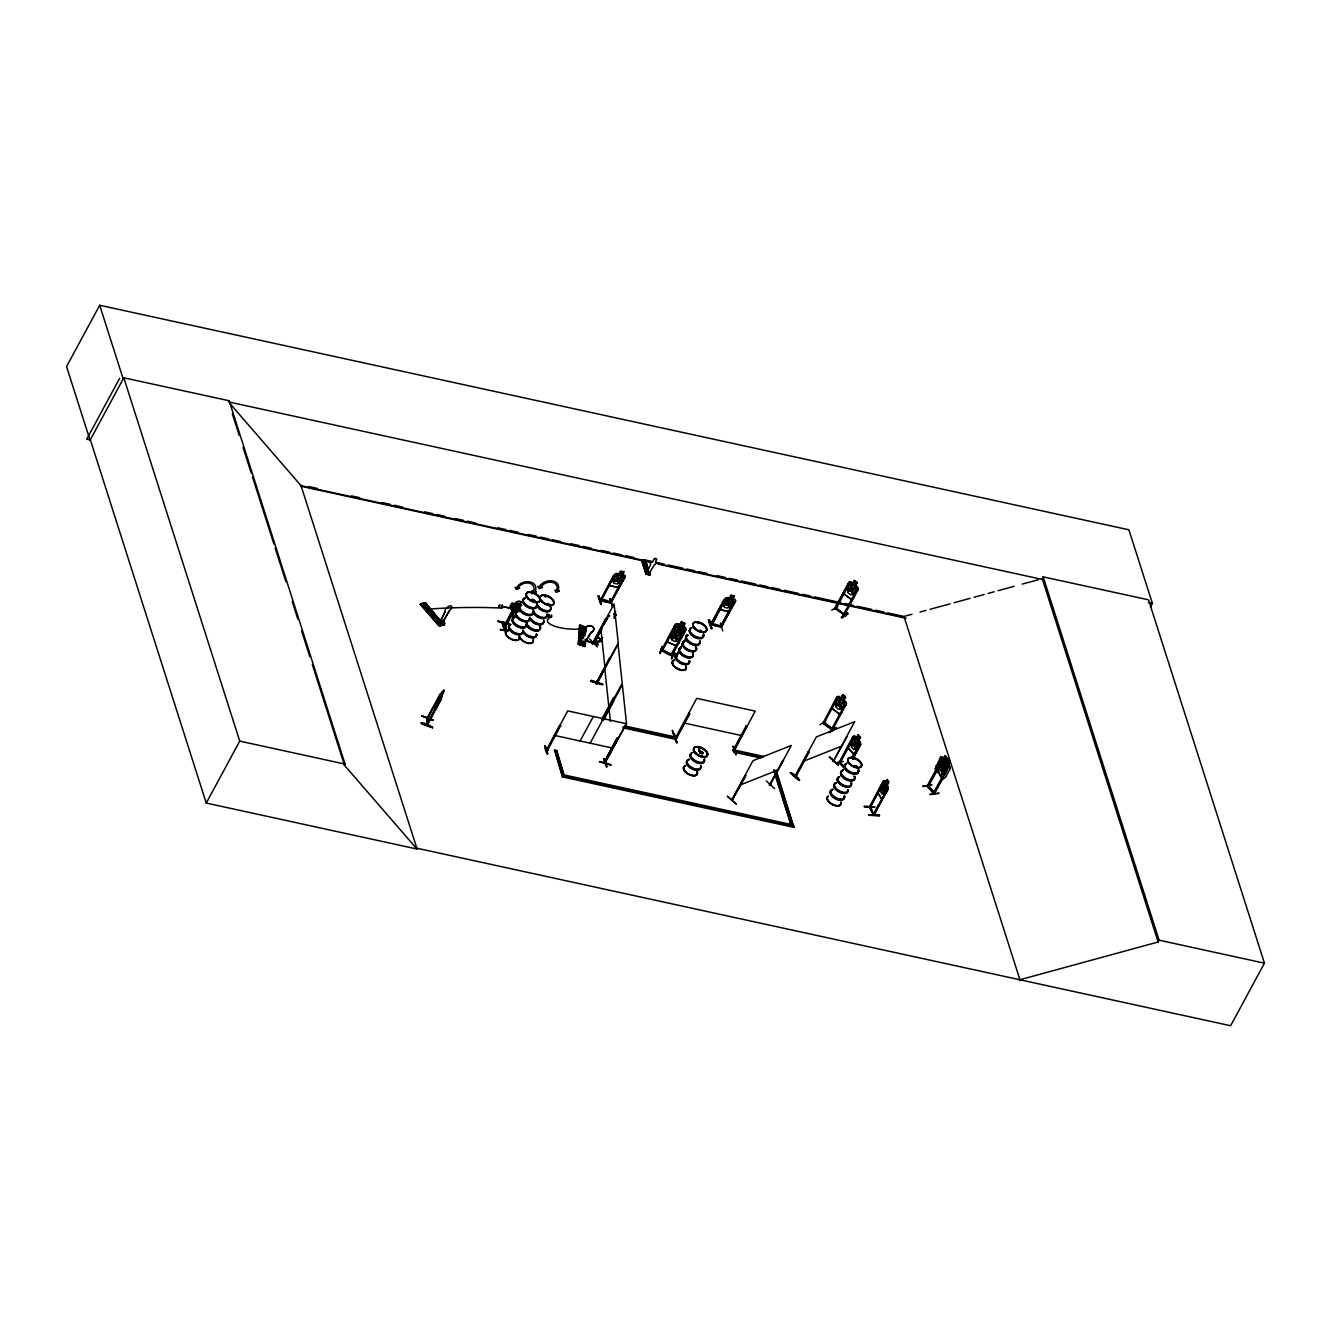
<?xml version="1.0" encoding="UTF-8"?>
<svg xmlns="http://www.w3.org/2000/svg" width="1331" height="1331" viewBox="0 0 1331 1331"><rect width="100%" height="100%" fill="white"/><g stroke="black" fill="none" stroke-linecap="round" stroke-linejoin="round"><path stroke-width="1.5" d="M511.22 615.255C511.603 622.226 520.854 595.789 512.319 615.438M516.861 607.552L515.147 608.017L519.19 608.833M883.551 781.031L884.566 780.815L888.093 786.954C889.89 790.664 877.778 802.759 883.751 796.986M673.303 651.691C670.574 672.155 670.658 640.194 676.747 657.081M582.545 642.341L583.411 642.923L582.795 641.259M583.494 641.359L581.015 644.454L582.728 645.119L584.176 642.44L582.462 641.609L584.176 642.44M610.413 599.033L612.892 606.903L609.798 598.95M612.476 606.736L609.947 598.85M720.437 623.024L722.733 630.861M503.933 622.908L506.529 630.694M506.712 630.345L504.066 622.459L506.978 630.861M604.041 758.603L606.886 767.005L603.991 758.537M606.47 766.839L603.725 759.053M733.115 746.342L735.96 754.744L733.065 746.275M733.414 746.891L735.976 754.694M513.467 611.195L512.019 610.862L513.516 611.994L513.117 610.363L519.206 611.578M513.35 611.811L512.319 608.816L513.716 607.119M649.062 571.897L649.994 575.092M656.682 559.502L656.399 558.654M421.628 715.812L433.141 719.938L421.661 715.779M427.467 719.056L440.677 693.95L426.918 718.357L427.517 719.073M427.001 718.324L426.719 725.212L442.058 695.547M441.343 698.875L427.118 725.362L427.351 718.391L441.809 692.087M427.384 717.941L427.883 718.274M427.733 718.54L427.118 725.295M432.525 727.807C427.351 721.552 409.798 721.019 432.558 727.708M435.769 703.966L437.433 700.189L435.653 703.916L435.52 709.34L441.476 698.908L442.225 691.771M435.819 703.916L435.52 709.34L437.134 706.944M440.012 700.006L427.234 724.663M426.902 718.84L440.295 693.8M441.576 696.612L441.676 694.483L438.531 702.252C447.882 684.35 432.292 715.662 439.247 699.574C433.79 706.611 446.451 684.45 439.979 698.276L441.393 696.729M442.957 693.717L443.023 692.353M443.506 692.719L443.789 690.24L442.008 695.564M583.011 641.359L582.945 643.073L583.261 641.492M512.069 611.029L513.55 611.411M869.16 807.185L870.241 806.42M869.725 806.386L870.008 806.952M882.935 783.41L882.503 782.678L869.725 808.017L870.141 806.353M874.251 815.104L887.028 789.932L873.352 814.505L885.132 793.442M874.301 813.59C869.975 812.293 868.577 798.8 873.785 815.188M580.316 625.82L578.303 644.304L579.418 625.487L585.673 627.45L585.324 633.057M579.9 625.454L578.835 644.237L580.233 644.986L581.281 628.116M579.101 644.587L580.233 624.971L585.84 627.134C587.803 634.038 571.498 621.66 585.723 629.047M579.834 633.323L579.401 644.736L580.882 627.75M580.166 633.489L579.467 644.736L579.75 642.424M583.361 638.547L584.492 627.184M584.059 634.721L584.575 627.017M584.059 643.838L591.23 632.192A4.093 3.377 3.6 0 0 593.576 627.849A4.093 3.377 3.6 0 0 588.285 625.803A4.093 3.377 3.6 0 0 585.939 630.145L580.316 642.407L584.059 643.838L591.23 632.325A4.093 3.377 3.6 0 0 593.576 627.999A4.093 3.377 3.6 0 0 588.269 625.953A4.093 3.377 3.6 0 0 585.923 630.295L585.939 630.145M580.183 642.59L579.484 643.871L584.242 645.701L585.49 642.69L583.86 646.384M585.224 639.213L584.708 646.733L585.49 642.69M585.524 632.208C571.298 624.821 587.603 637.216 585.657 630.312L579.85 628.465L585.657 630.312M649.195 572.397L648.413 571.964L649.744 572.513L648.779 574.293M698.642 750.152L699.241 749.569L700.921 751.516L699.574 752.348L701.437 753.113A10.232 5.391 28.4 0 0 702.652 753.645L702.701 752.381L701.104 751.749M829.562 732.033C849.727 718.474 814.755 742.349 835.685 727.674M829.928 732.366L835.935 728.506M841.808 617.75L847.548 613.092L841.259 617.418M835.552 728.207L831.06 731.068M847.381 613.574L841.558 616.918M847.797 613.974L841.808 617.8L847.78 613.99L847.531 613.075M679.426 629.846C680.673 624.771 675.516 623.607 678.328 629.813C671.14 631.26 675.017 635.103 678.76 630.794C677.462 636.168 682.886 636.551 679.825 630.511C686.979 628.781 682.82 625.62 679.076 629.696M592.794 642.94L593.36 643.106M610.047 659.66L609.581 658.862L596.804 684.25L596.238 683.352L610.114 657.414L596.554 682.553L597.403 681.139M597.386 683.302L596.854 681.855L596.721 683.435M605.505 621.677L607.485 618.133L592.445 643.938L614.073 603.975L618.25 643.189L596.77 682.504M605.322 761.914C603.609 762.613 607.003 760.633 604.84 763.195L626.236 723.665L567.738 710.904L546.425 750.318C549.354 749.919 545.76 748.105 547.873 749.902M511.853 616.32L510.771 616.087L514.864 617.268M519.29 609.099L515.247 608.35L516.744 607.269L516.312 608.583M515.746 607.485L515.363 608.2M834.637 608.4C857.563 624.455 838.996 610.18 835.485 607.418M822.758 722.966L832.291 730.153L846.549 703.783L843.987 700.356M836.217 607.968L835.435 609.049L836.384 608.134M824.355 722.533C822.325 725.012 825.935 722.533 823.606 721.984M855.866 585.79L858.412 589.217L844.153 615.571L843.105 614.772L844.203 615.271M844.786 704.765L845.651 705.413L844.786 704.765L831.359 729.538C834.886 726.526 831.243 731.301 823.04 722.8M591.214 681.173L602.427 684.3M591.413 680.407C607.468 684.949 606.337 686.979 590.897 681.173M599.499 761.848L610.729 765.325M599.482 761.532L610.929 764.526L610.696 765.425M618.616 578.037L616.918 574.809L617.301 578.735L613.009 581.83L617.717 579.567C616.469 584.625 621.727 583.926 618.782 579.085L622.941 576.123L618.449 578.037M852.389 587.969L856.349 587.67L852.505 589.633L852.639 594.774L851.524 589.799C847.697 593.626 844.969 589.184 851.224 588.635L851.125 583.71L852.339 587.986M840.527 702.552L844.486 702.236L840.626 704.215L840.759 709.34L839.661 704.382C835.818 708.192 833.09 703.766 839.345 703.201L839.262 698.276L840.477 702.552M583.211 642.806L583.111 641.642M678.877 643.206L675.982 645.718L667.38 641.941L667.896 638.381L675.582 624.372L677.229 623.723L679.692 624.905M667.53 641.875L667.879 638.447M671.107 632.358L670.591 635.935L671.24 632.391M442.691 621.81C439.43 620.246 448.68 625.287 437.749 623.307L438.947 621.66L440.877 623.873L440.178 625.154L443.905 624.622C445.968 621.244 438.498 619.897 444.587 623.357M443.04 622.525L442.241 622.176M610.297 582.396L609.665 585.623L618.133 587.553L625.37 576.722L624.655 575.291L616.27 573.461L614.539 574.293L600.165 600.647L610.862 602.993M731.434 608.916L728.589 611.644L720.104 609.714L720.637 606.57M720.138 609.798L720.753 606.487M929.92 794.64L938.788 793.509M930.119 794.191L938.954 792.977M648.763 571.798L647.648 574.06L649.694 572.38L649.761 574.51M844.603 590.249L843.937 593.992L851.274 599.549L853.97 597.353M844.786 590.282L844.137 593.909L851.324 599.349M832.79 704.781L832.075 708.558L839.412 714.115L842.157 711.885L839.379 713.965L832.274 708.475M597.918 636.967L601.828 640.943M511.187 608.65L501.97 606.304L511.171 608.284M942.514 763.711C943.746 761.565 949.186 763.528 942.581 765.209L942.148 770.533L941.766 765.308C938.272 769.002 936.525 764.277 941.649 764.077L942.082 758.986L942.398 763.595M667.38 641.941L675.982 645.718M672.271 630.295L674.018 629.729L682.537 633.539L683.269 635.103L682.437 633.556M676.514 630.811L674.201 631.177L671.157 636.8L671.689 640.028L675.1 641.525L678.244 639.912L681.289 634.288L680.174 632.425M681.805 629.413L678.145 627.799L681.805 629.413L679.991 632.541M702.735 752.797L701.004 752.83A2.096 1.115 28.4 0 1 701.969 753.246L702.269 752.913M596.904 680.973L596.82 683.053M596.987 682.537L597.336 683.219M604.74 763.079L626.535 723.831L622.359 684.616L603.176 720.054M605.189 761.615L604.756 762.447M659.694 653.388L662.106 646.683L659.793 653.355M662.073 646.666L660.326 653.671M661.757 649.811L661.041 650.543L662.039 651.059L661.823 649.495M662.821 649.977L671.306 654.32L661.557 649.694M675.483 626.302L674.468 625.853L675.483 626.302L662.173 651.042M672.438 654.586L671.49 653.837L672.737 654.403M681.405 622.043L684.816 623.557L683.186 626.585L684.467 628.398L681.422 634.022L678.294 635.619L674.867 634.105L674.351 630.877L677.396 625.237L679.758 625.054L681.339 621.81L684.983 623.507L683.352 626.535L686.43 629.23L672.039 655.468L670.957 654.968L671.739 653.92M682.054 637.333L679.176 639.762L670.608 635.869M684.384 630.278L685.332 630.944L684.384 630.278L671.007 654.736L672.039 655.118M685.731 627.517L677.213 623.79L675.466 624.339L661.158 650.593M647.615 573.927L648.63 571.848L650.044 572.297L649.545 575.009M879.458 815.121C847.614 814.456 900.871 816.053 868.943 814.888M935.36 769.068L936.259 765.358M937.972 772.579C938.006 761.182 939.453 785.972 945.759 776.605M774.692 788.667L766.29 780.931M829.346 757.272L838.064 764.859M510.821 616.02L514.781 617.002M532.15 593.876L531.668 593.593M532.999 600.763L534.097 600.414L533.581 601.296M534.995 601.728L534.48 600.497M533.748 600.597A7.77 4.093 28.4 0 1 535.178 601.862L534.13 600.514M545.011 596.105L545.161 596.704M546.009 596.904L545.377 596.671M546.858 603.792C549.753 602.66 545.111 604.041 548.189 604.956M547.707 604.158L548.671 603.775M549.004 604.44L548.871 604.906M581.497 632.857C581.597 636.8 585.973 632.292 581.697 632.89M646.134 566.474L645.468 565.143M698.043 623.158L698.692 622.941M697.993 623.607L698.525 622.875M700.638 630.312L699.69 630.678L700.455 631.643M701.603 631.293L700.106 630.844L700.971 630.378M701.703 631.792L701.62 630.811M700.489 755.442L701.919 756.091M701.603 756.224C701.969 758.038 702.369 753.878 702.668 756.274M853.221 758.953L853.853 759.202M858.928 740.469L860.774 744.179L852.672 758.737M853.687 759.302L852.938 759.086M856.083 765.974L854.635 766.157L855.966 767.338M881.604 799.082L877.894 792.794L883.418 780.881L884.599 780.665L885.531 782.478M700.222 752.664L699.99 753.063M442.541 622.309L441.376 624.988L442.558 621.394M507.743 631.476L500.306 629.513L507.86 630.644M551.6 616.918C552.481 611.362 548.805 619.564 551.6 616.918A22.727 6.905 4.1 0 0 554.594 626.186A22.727 6.905 4.1 0 0 584.425 628.432M701.038 752.514L701.653 752.714A10.232 5.391 28.4 0 0 702.868 753.23L702.901 752.497M703.201 753.096L700.306 752.497L700.272 751.466L699.856 752.78L699.59 751.516M700.971 751.666L700.289 750.884L700.888 752.148M656.632 559.403L655.384 561.981A2.729 2.046 -17.7 0 1 654.103 565.209L649.378 573.079L646.217 572.413L646.384 571.498L645.818 572.563L649.478 573.362M698.642 749.835L699.923 753.013M702.718 752.481L699.84 751.682M700.605 750.967L700.073 752.015M745.892 775.574L732.399 799.798M770.416 783.909L769.285 785.157L783.26 760.35L769.667 785.456L791.329 745.443L752.997 760.683L731.717 800.014M809.248 751.815L808.3 751.799L809.248 751.815L796.071 776.389L794.956 776.272L816.352 736.908L854.685 721.685L833.106 761.698L846.932 736.842M442.607 622.658L444.171 622.109L442.707 624.805M511.304 615.771L515.313 616.436M432.242 612.127L430.728 612.776L429.846 611.079M646.949 572.546L650.659 564.444A2.729 2.046 -17.7 0 1 652.905 561.349L654.286 558.887M445.236 611.328L439.596 623.241L442.524 622.825L449.379 610.746A4.093 2.03 -41 0 0 451.725 606.42A4.093 2.03 -41 0 0 447.582 607.003A4.093 2.03 -41 0 0 445.236 611.328L439.596 623.241M734.096 750.867L732.815 750.301L733.514 749.42M733.381 749.686L734.596 749.935L733.497 749.37M601.812 599.982C622.858 607.102 597.902 595.356 601.113 600.863L614.39 576.057L613.408 575.841L600.364 600.697M610.596 601.928C607.868 603.076 613.524 601.213 610.264 601.562M720.92 625.67L722.018 626.202L720.454 626.918L733.597 602.061L734.679 602.544L733.597 602.061M1150.466 607.069L1152.413 603.475L1128.904 529.805L99.692 305.265L66.55 366.557L90.059 440.228L123.816 377.788L229.165 400.764L345.078 764.11L344.463 765.258L416.952 849.012L416.686 848.163L1230.626 1025.735L1264.45 963.178L1148.537 599.832L1043.188 576.855L1042.206 578.636L1158.136 941.982L1019.912 979.766M119.59 378.42L86.715 439.213L90.425 440.012M229.165 400.764L228.549 401.912L1042.489 579.484M300.756 484.833L417.102 849.045L206.255 803.059L239.73 741.117L123.816 377.788M440.877 623.873L439.163 625.969L420.147 604.091L425.255 602.743C432.825 607.601 414.49 605.538 427.184 604.956M444.937 623.307L444.138 625.254L425.255 602.743M428.466 606.437L423.907 607.385L428.466 606.437L430.229 608.982L425.837 609.598L430.395 608.65M432.109 610.63L427.534 611.561L432.109 610.63L434.039 612.842L429.464 613.791L434.039 612.842M438.248 622.941L438.947 621.66M442.142 622.675L443.007 621.078M442.092 693.434L443.789 690.24M443.905 690.29L438.681 698.975L437.234 704.665L438.481 703.4M506.728 623.158L497.994 621.178M502.569 622.708L505.048 630.445M512.368 612.992L504.931 626.535L503.784 626.352L512.801 609.914C517.01 610.763 507.96 610.13 511.403 607.785L514.165 608.566L511.403 607.785M510.705 609.398L511.47 608.001M511.819 603.442L515.413 604.241L516.428 601.961L518.241 601.279L522.118 602.211M512.801 609.066L516.528 602.045M512.884 610.13L504.116 627.067L505.148 627.267L513.65 611.744L512.152 610.613L513.367 610.879M512.435 611.478L504.133 626.984L505.048 627.184L515.596 607.202L519.739 608.267M514.099 608.35L513.417 609.981L510.638 609.182M504.249 627.117L512.418 611.661M497.727 621.527L508.941 623.49L497.944 621.161M521.902 602.211C521.486 603.642 521.819 600.481 518.258 601.479L516.461 602.045M580.233 624.971L580.632 625.986M599.033 596.055L598.218 596.421M610.33 582.479L616.27 573.461M601.329 600.863L601.612 599.682M599.083 596.038C606.67 621.361 592.428 579.118 600.747 604.191M582.728 644.953L584.193 642.274M623.773 571.848L622.176 574.942L623.424 576.34L620.379 581.98L617.285 583.993L613.924 583.261L613.425 580.449L616.469 574.826L618.815 574.21L620.346 570.982L623.956 571.764L622.326 574.792M584.242 645.701L585.374 644.603M587.221 640.993L598.434 644.503L587.187 640.976M623.158 577.97L624.222 578.453L623.158 577.97L610.114 602.86M600.231 600.63L610.879 602.693L624.139 578.186M610.879 603.026L625.37 576.722M605.622 618.765L592.395 643.971L593.36 642.623M601.329 629.097L593.742 643.156L600.847 630.395M604.174 623.84L607.169 618.366M594.441 642.989L602.061 628.914M601.13 640.228C605.705 644.287 590.897 630.245 601.995 640.56M646.25 574.127L641.891 559.685L645.552 560.484L648.38 569.818M614.29 613.192L614.839 612.193M642.341 561.116L646.001 561.915L642.341 561.116L641.891 559.685M614.706 615.288L613.924 614.589L615.687 611.461M597.419 646.949L589.633 638.947M601.046 641.392L602.627 637.599M547.557 754.061C544.129 739.737 543.63 746.874 546.991 753.878M614.223 618.1L616.07 614.822L614.306 618.183M645.552 560.484L641.775 559.902L647.116 574.476L643.206 562.115M546.559 750.385L559.602 725.528L560.684 726.011L559.602 725.528M548.023 749.652L547.49 750.584L547.673 749.253M546.425 750.318L547.424 750.518L560.584 725.728M646.849 572.929L645.851 574.177L641.442 560.118M646.666 573.844L646.666 571.565M590.914 681.605L591.413 680.357M776.189 770.083L793.792 827.333L562.597 776.921L554.711 750.118L556.84 750.584L564.727 777.387M556.84 750.584L554.295 750.884M596.421 684.117L618.033 644.088L622.209 683.302L602.361 720.004M580.1 741.001L593.36 716.477M562.597 776.921L554.711 750.118M601.895 719.206L613.691 697.411M601.978 719.871L614.073 697.527M590.149 743.197L603.409 718.673M603.109 719.389L614.306 699.524L603.575 720.171M617.102 738.073L603.875 762.879L617.102 738.073L618.1 738.289M679.708 624.821L681.339 621.81M673.253 651.658L676.664 657.032M672.588 654.303C673.686 659.095 657.398 647.831 662.239 650.759M671.473 658.645C674.235 657.281 670.624 645.535 676.231 657.115M676.614 655.201L676.032 656.133L687.478 635.12M678.228 652.905L676.231 656.416L676.98 655.601M682.969 644.154L684.866 640.644M709.49 620.146C716.644 646.65 702.835 601.928 711.203 628.282M724.846 600.148L711.786 624.971L724.846 600.148L723.848 599.932L710.604 624.738L724.996 598.384L726.726 597.569L735.095 599.383L735.827 600.813L721.319 627.084L734.596 602.278M711.769 628.465L709.523 620.146M734.429 595.955L730.802 595.073L729.272 598.301L726.926 598.917L723.881 604.557L724.363 607.352L727.724 608.084L730.835 606.071L733.88 600.447L732.616 599.05L734.396 595.872L732.765 598.883M733.68 602.327L720.553 626.918M674.335 733.464C683.485 764.709 664.668 707.393 676.065 741.617M624.655 725.911L675.449 736.991L675.516 739.271L622.708 727.758M675.865 737.124C679.376 737.324 673.004 736.792 676.514 738.006M676.88 737.091L676.581 738.322L675.383 738.023L696.729 698.359L755.226 711.12L733.897 750.834L732.865 750.268L734.03 750.568M675.516 739.271L675.449 736.991M676.381 737.923L689.658 713.466L688.676 713.266L689.741 713.749L676.464 738.289L675.416 737.773M698.792 749.935L700.605 753.063M699.141 751.3L699.69 750.451M699.873 751.483C700.256 750.102 698.359 750.501 699.757 751.05A8.968 4.725 28.4 0 1 700.422 753.096L699.058 749.919M702.602 752.697L700.206 751.865M702.685 753.047L702.186 752.847A2.096 1.115 28.4 0 0 701.221 752.431L701.42 752.015M732.948 750.617L746.175 725.811L747.173 726.027L733.98 750.834M760.201 757.905L733.797 752.148L733.73 749.869L764.194 756.507M831.742 610.197L837.748 606.37M835.469 609.032L834.77 608.55L848.978 582.163L850.609 581.797L852.738 583.411L850.625 583.46L847.581 589.084L847.83 592.678L850.759 594.89L853.62 593.659L856.665 588.036L855.65 585.84L857.497 582.762L854.302 580.449L852.672 583.46L854.419 580.582L857.347 582.795M834.753 608.467L849.128 582.246L850.542 581.98L857.83 587.354L858.345 589.25M745.244 775.84L731.917 800.38L745.593 775.308M835.702 609.165L849.062 584.425L847.997 583.91L849.062 584.425M736.126 803.957C726.194 795.705 722.7 791.512 736.093 804.007M856.665 590.199L857.513 590.848L856.665 590.199L843.205 614.839M843.904 615.454L844.403 614.539L835.286 607.635M769.834 785.44L770.799 784.275M819.879 724.779L825.869 720.953M822.941 723.099L837.166 696.695L838.746 696.379C842.09 701.553 841.858 690.24 845.634 697.344L843.771 700.422L844.786 702.618L841.741 708.242L838.879 709.473L835.968 707.26L835.702 703.666L838.746 698.026L840.859 698.209L842.556 695.148M823.124 722.883L823.606 721.951M832.84 704.898L837.249 696.812L838.73 696.512L846.017 701.886M808.949 751.549L795.339 776.589C797.968 774.675 794.607 775.607 796.404 775.657M823.872 723.432L837.182 699.008L836.118 698.492L837.182 699.008M831.393 729.521L832.174 728.423L824.521 722.7M823.423 722.201L832.54 729.122L832.174 730.137M564.66 775.075L793.725 825.054L793.309 825.819L791.18 825.353L774.06 769.617M838.347 764.809L829.512 756.873L838.33 764.859M835.236 762.896L843.205 761.448M853.271 738.772L852.289 738.106L853.271 738.772L839.811 763.428L839.029 762.73L853.337 736.326L854.718 736.076L856.415 737.856M853.337 736.326L839.495 762.63M844.852 768.32L839.329 762.563L840.46 762.297M839.728 763.345L840.576 762.38L839.811 763.428M858.046 734.845L856.365 738.073L854.569 737.773L851.524 743.397L851.474 747.124L853.803 749.553L856.365 748.455L859.41 742.814L858.695 740.502L860.558 737.457L857.963 734.862L860.558 737.457M852.456 757.455C852.106 754.111 861.822 744.811 859.094 745.194M852.755 757.389L859.377 745.127M853.437 758.104L860.858 744.145M864.268 806.752L874.766 806.985L864.551 806.237M883.518 780.898L869.226 807.218L873.835 815.154L888.06 788.834M882.869 782.711L869.625 807.967M880.44 788.701L870.058 807.934M874.717 806.969L864.301 806.569M888.06 786.871L887.178 785.157L888.809 782.146L887.161 779.467L881.172 787.969L880.64 791.712L882.07 794.208L884.133 793.126L887.178 787.503L886.962 785.157L888.692 782.129L887.161 779.65M922.865 786.571L931.983 784.874L923.148 786.055M941.4 762.247L927.907 786.887L941.4 762.247L940.468 761.565L927.191 786.172L934.079 794.075L942.847 778.186M934.096 792.244L934.395 794.041L927.507 786.039L940.767 761.515M927.674 786.105L927.624 785.107L928.156 785.839M945.027 755.758L943.313 758.786L941.649 758.653L938.605 764.293L938.438 768.02L940.568 770.499L943.013 769.418L947.323 758.404L944.943 755.775L943.396 758.77M927.807 786.854L928.056 785.157M938.971 768.836L943.363 760.667L944.677 760.434L943.363 760.667M947.855 759.219L946.158 762.447L944.461 762.131L941.416 767.754L941.267 771.498L943.38 773.96L945.825 772.878L950.134 761.881L947.855 759.219L946.225 762.247M940.601 775.341L947.389 765.142L947.156 763.145L941.849 756.973L940.501 757.339M942.215 777.454L933.364 793.359L946.94 768.702M933.813 793.293L934.345 792.394M947.572 769.434L933.979 794.041M948.504 764.892L950.218 768.603L945.825 776.705M1158.136 941.982L1159.101 940.185L1043.188 576.855M442.374 622.642L449.379 610.746M839.445 761.648L840.294 762.547M600.996 640.477L593.876 641.908L595.073 642.074M511.171 615.388L515.23 616.17M700.788 751.965L702.385 752.448M790.381 772.812C806.736 789.316 797.768 774.01 790.381 772.829M432.908 720.304L421.661 716.028M598.201 644.87L587.004 641.326M673.203 651.741L677.03 656.582M533.847 601.146L533.681 600.447M534.646 601.629L533.481 600.58M535.012 601.878L534.613 600.647M545.843 596.404L544.978 596.105M646.267 566.424L645.602 565.376M697.91 622.941L698.708 623.257M701.687 631.643L701.454 631.376M699.158 748.405L698.575 748.138M856.465 767.355L856.249 766.04L856.781 766.806M501.903 608.067L502.136 605.139L501.903 608.067A526.677 386.705 -19.5 0 0 426.003 609.282L424.073 607.052M620.845 584.692L618.083 587.354L609.798 585.54L610.197 582.462M731.301 608.783L728.523 611.445L720.254 609.631M940.501 775.174L943.013 773.244M504.565 630.395L502.003 622.542L504.649 630.362M654.32 558.987L655.218 558.488M545.194 745.726L547.806 753.546M676.564 741.7L673.453 733.847M598.767 596.454L601.562 603.858M711.719 628.365L708.674 620.529M856.482 752.248L853.903 754.378L848.013 748.238L848.862 744.445M732.2 799.132L732.732 798.866M429.713 611.345C433.074 609.748 431.81 615.105 429.763 611.262M443.972 625.071L425.055 603.043L421.395 603.742M421.045 604.008L439.812 625.869L444.072 624.905L423.757 603.575M425.005 603.209L424.622 603.459M439.729 625.886L440.694 625.72L421.544 603.559M443.323 625.354L425.421 604.906M922.882 786.388L931.317 784.941M845.568 697.377L842.44 695.015M517.626 609.548L510.089 606.254L511.72 603.242L520.787 603.725M602.178 640.361L601.645 640.544M601.695 641.259L593.876 643.123M420.197 604.124L439.247 625.953M641.775 559.902L642.64 560.351L641.675 560.018M649.179 574.759L644.304 560.7L645.485 560.983M648.829 574.859L649.861 574.892L646.367 574.327M783.576 760.617L782.628 760.617M732.15 799.082L733.048 799.432M581.83 632.624L583.527 634.405M700.805 630.694L700.422 631.343M702.485 756.407L701.553 756.291M739.737 785.19L778.069 769.967M803.092 761.432L841.425 746.192M856.632 767.122L854.768 766.09M580.516 625.903L581.397 626.236M583.627 646.317L582.778 646.001L583.993 646.467M429.863 611.212L432.009 612.144M912.018 614.24L903.999 616.436L887.744 612.892M920.02 612.044L926.027 610.413M930.036 609.315L950.068 603.841M954.077 602.743L970.099 598.351M974.109 597.253L984.125 594.524M988.134 593.426L994.141 591.779M998.15 590.681L1014.172 586.305M1022.175 584.109L1038.213 579.734M613.841 614.506L615.704 613.974L616.053 614.972L615.621 614.09M613.99 616.586L614.256 616.852M607.751 618.399L606.736 618.299M594.308 642.623L601.412 640.893M854.718 736.076L860.558 742.166M519.606 607.302L514.448 608.151L519.123 606.47C514.232 604.224 518.241 601.163 520.255 606.054M941.849 756.973L940.451 757.206L935.161 769.118L943.429 778.635M710.687 624.389C712.268 621.61 732.832 630.644 711.087 623.856M441.21 624.788L444.171 622.109M950.134 761.881L947.755 759.236M949.985 766.606L950.218 768.603M928.722 785.922L934.878 793.043M934.878 793.143L928.556 786.205M644.337 560.75L649.312 574.959L644.72 560.534M644.803 560.85L648.13 569.618M655.185 558.388L656.2 558.587M646.217 566.307L644.953 566.024M533.648 600.863L534.729 601.329M534.829 601.945L533.149 600.863M856.382 766.856L855.484 766.54M677.18 656.366L676.464 656.449M843.787 613.741L843.372 614.639M580.116 645.003L581.298 626.252M603.825 762.846L604.956 762.829M710.621 624.439L721.452 626.818M877.894 792.794L881.621 798.916M869.226 815.271L879.458 816.019M646.051 566.324L645.219 566.008M581.963 632.857L583.76 634.038M855.351 766.822L856.066 766.357M700.988 755.858L701.903 755.326L700.921 755.725M834.953 608.3L835.801 608.916M515.713 607.052L516.777 607.285M500.306 629.513L507.66 631.11M747.257 726.293L746.175 725.811M546.342 750.035L547.191 750.152M603.858 762.596L604.923 763.079M1148.403 602.594L1152.413 603.475M308.892 486.597L317.011 488.377M351.534 495.897L359.669 497.678M381.997 502.552L390.133 504.316M394.192 505.214L402.311 506.978M424.656 511.853L432.775 513.633M436.851 514.515L444.97 516.295M455.119 518.508L463.255 520.271M467.314 521.17L475.433 522.933M497.777 527.808L505.896 529.588M509.956 530.47L518.092 532.234M528.241 534.463L536.376 536.227M540.436 537.108L548.555 538.889M552.615 539.77L560.734 541.551M570.899 543.763L579.018 545.527M583.078 546.425L591.214 548.189M601.362 550.402L609.482 552.182M613.558 553.064L621.677 554.844M625.736 555.726L633.855 557.489M644.021 559.719L652.14 561.482M656.2 562.364L664.335 564.144M668.395 565.026L682.603 568.137M686.663 569.019L694.799 570.783M698.858 571.681L706.977 573.445M717.143 575.658L725.262 577.438M729.321 578.32L737.441 580.1M741.517 580.981L755.725 584.093M759.785 584.975L767.92 586.738M771.98 587.636L780.099 589.4M784.159 590.282L798.384 593.393M802.443 594.275L810.562 596.055M814.622 596.937L841.042 602.693M845.102 603.575L853.221 605.355M857.28 606.237L871.506 609.348M875.565 610.23L883.684 611.994M652.406 562.331L301.039 485.682L229.88 403.459M656.482 563.229L904.265 617.285L1020.195 980.631M300.989 486.248L650.227 562.431M658.346 564.211L906.062 618.25M724.929 600.414L723.848 599.932M721.419 627.067L710.804 624.788M521.652 605.588L516.611 604.49L515.08 607.319L520.122 608.417M510.255 606.187L513.866 606.969M513.433 610.247L519.19 611.495M683.469 722.883L741.966 735.644M624.256 726.676L670.974 736.875M749.569 754.178L733.314 750.634L733.797 752.148M753.629 755.06L761.748 756.84M623.108 726.992L675.932 738.505M734.213 751.383L762.646 757.589M554.478 735.411L612.992 748.172M564.244 775.84L568.287 776.738M572.347 777.62L580.466 779.384M584.509 780.265L598.7 783.36M602.76 784.242L610.862 786.022M614.922 786.904L623.024 788.667M627.084 789.549L641.276 792.644M645.319 793.542L653.438 795.306M657.497 796.188L665.6 797.951M687.894 802.826L696.013 804.59M700.056 805.471L708.175 807.251M730.469 812.11L738.572 813.873M773.045 821.393L781.147 823.174M563.013 776.156L794.208 826.568M1159.101 940.185L1264.45 963.178M239.73 741.117L345.078 764.11M604.707 762.696L618.399 738.056M701.121 631.327L700.189 631.094M534.28 600.464L533.432 601.046M721.186 626.685L721.934 625.919M733.78 750.468L734.512 749.669M733.048 750.634L733.298 749.403M675.549 738.089L675.782 736.858M440.012 625.853L420.679 603.675M700.705 752.298L702.169 752.847M585.424 633.905L579.617 632.059L585.241 634.221M585.291 635.802L579.501 633.955L583.261 635.403M584.076 643.705L579.617 641.975L579.867 640.527L579.002 642.124L584.625 644.287M584.509 646.184L578.27 644.271M869.559 807.135L874.184 815.188M699.99 750.684L699.973 750.651A8.968 4.725 28.4 0 1 700.638 752.697M533.897 601.113L533.681 600.996A7.77 4.093 28.4 0 1 534.979 602.211M848.23 748.188L853.986 754.195M844.004 766.44L840.16 762.796L844.902 767.754M844.569 768.386L839.029 762.73M425.022 605.139L440.045 622.326M438.614 621.71L440.528 623.923M420.862 603.359L422.792 605.572M427.717 611.245L429.63 613.475M944.96 755.958L947.09 758.437M944.561 760.583L949.802 766.689M702.236 755.442L702.202 755.642M624.538 575.391L625.237 576.739M702.485 752.514L703.034 753.396M673.952 733.88L676.63 741.8M775.773 770.849L793.792 827.333M773.644 770.383L791.18 825.353M642.49 560.052L647.116 574.476L642.623 561.998M614.39 576.057L613.408 575.841M557.024 753.213L564.144 775.524M232.326 413.758L239.247 435.487M243.041 447.332L251.226 473.004M252.491 476.947L273.903 544.096M275.168 548.039L285.882 581.614M292.171 601.362L297.845 619.131M301.621 630.977L309.807 656.649M312.336 664.552L344.463 765.258M99.692 305.265L123.201 378.936M90.325 439.712L206.255 803.059M946.973 763.212L947.19 765.109M600.813 628.498L604.989 667.696M604.773 668.611L608.949 707.809M609.099 709.14L610.413 721.518M853.72 776.106A7.653 4.026 28.4 0 1 851.324 780.998A7.653 4.026 28.4 0 1 841.991 776.622A7.653 4.026 28.4 0 1 842.773 770.965M854.685 777.038A7.77 4.093 28.4 0 1 845.634 779.051A7.77 4.093 28.4 0 1 842.906 770.499M851.274 783.11A7.653 4.026 28.4 0 1 842.373 785.09A7.653 4.026 28.4 0 1 839.695 776.672M850.875 781.38A7.653 4.026 28.4 0 1 844.403 785.523A7.653 4.026 28.4 0 1 838.746 776.722M858.345 770.283A7.77 4.093 28.4 0 1 850.21 772.745A7.77 4.093 28.4 0 1 845.385 764.21M854.968 776.272A7.653 4.026 28.4 0 1 846.067 778.252A7.653 4.026 28.4 0 1 843.388 769.834M858.013 770.649A7.653 4.026 28.4 0 1 849.111 772.629A7.653 4.026 28.4 0 1 846.433 764.21M854.868 776.688A7.77 4.093 28.4 0 1 845.834 778.702A7.77 4.093 28.4 0 1 843.105 770.15M858.528 769.934A7.77 4.093 28.4 0 1 850.393 772.396A7.77 4.093 28.4 0 1 845.568 763.861M858.628 769.518A7.653 4.026 28.4 0 1 849.727 771.481A7.653 4.026 28.4 0 1 847.048 763.062M843.937 796.687A7.653 4.026 28.4 0 1 835.036 798.667A7.653 4.026 28.4 0 1 832.357 790.248M844.253 796.321A7.77 4.093 28.4 0 1 835.219 798.334A7.77 4.093 28.4 0 1 832.491 789.782M841.076 801.977A7.653 4.026 28.4 0 1 833.073 804.406A7.653 4.026 28.4 0 1 828.331 795.988M851.125 784.907A7.653 4.026 28.4 0 1 841.209 785.157A7.653 4.026 28.4 0 1 839.379 777.254M851.175 783.343A7.687 4.043 28.4 0 1 842.24 785.323A7.687 4.043 28.4 0 1 839.545 776.871M847.914 789.566A7.77 4.093 28.4 0 1 838.879 791.562A7.77 4.093 28.4 0 1 836.151 783.011M844.553 795.555A7.653 4.026 28.4 0 1 835.652 797.535A7.653 4.026 28.4 0 1 832.956 789.117M847.597 789.932A7.653 4.026 28.4 0 1 839.578 792.361A7.653 4.026 28.4 0 1 834.836 783.942M844.436 795.971A7.77 4.093 28.4 0 1 835.402 797.984A7.77 4.093 28.4 0 1 832.674 789.433M848.28 790.431A7.77 4.093 28.4 0 1 838.197 790.697A7.77 4.093 28.4 0 1 836.334 782.661M848.379 789.998A7.653 4.026 28.4 0 1 838.447 790.248A7.653 4.026 28.4 0 1 836.617 782.345M699.424 641.925A7.653 4.026 28.4 0 1 690.523 643.905A7.653 4.026 28.4 0 1 687.844 635.486M699.74 641.559A7.77 4.093 28.4 0 1 690.706 643.572A7.77 4.093 28.4 0 1 687.977 635.02M696.346 647.615A7.653 4.026 28.4 0 1 687.445 649.595A7.653 4.026 28.4 0 1 684.766 641.176M696.562 647.215A7.653 4.026 28.4 0 1 687.661 649.195A7.653 4.026 28.4 0 1 684.983 640.777M703.4 634.804A7.77 4.093 28.4 0 1 694.366 636.8A7.77 4.093 28.4 0 1 691.638 628.249M700.039 640.793A7.653 4.026 28.4 0 1 692.02 643.222A7.653 4.026 28.4 0 1 687.278 634.82M703.084 635.17A7.653 4.026 28.4 0 1 695.065 637.599A7.653 4.026 28.4 0 1 690.323 629.18M699.923 641.209A7.77 4.093 28.4 0 1 691.787 643.688A7.77 4.093 28.4 0 1 686.979 635.137M703.583 634.454A7.77 4.093 28.4 0 1 694.549 636.451A7.77 4.093 28.4 0 1 691.821 627.899M703.7 634.038A7.653 4.026 28.4 0 1 695.68 636.468A7.653 4.026 28.4 0 1 690.939 628.049M688.992 661.208A7.653 4.026 28.4 0 1 680.99 663.637A7.653 4.026 28.4 0 1 676.248 655.235M689.325 660.841A7.77 4.093 28.4 0 1 681.189 663.32A7.77 4.093 28.4 0 1 676.364 654.769M685.931 666.898A7.653 4.026 28.4 0 1 677.03 668.877A7.653 4.026 28.4 0 1 674.335 660.442M686.147 666.498A7.653 4.026 28.4 0 1 677.246 668.478A7.637 4.026 28.4 0 1 674.551 660.076A7.637 4.026 28.4 0 0 677.246 668.445A7.637 4.026 28.4 0 0 686.13 666.482A7.637 4.026 28.4 0 1 677.246 668.478A7.653 4.026 28.4 0 1 674.551 660.06M695.381 646.916A7.653 4.026 28.4 0 1 692.985 651.807A7.653 4.026 28.4 0 1 683.668 647.432A7.653 4.026 28.4 0 1 684.433 641.775M696.229 647.881A7.687 4.043 28.4 0 1 687.295 649.861A7.687 4.043 28.4 0 1 684.6 641.409M692.969 654.087A7.77 4.093 28.4 0 1 683.934 656.083A7.77 4.093 28.4 0 1 681.206 647.532M689.774 661.291A7.653 4.026 28.4 0 1 679.858 661.54A7.653 4.026 28.4 0 1 678.028 653.637M692.819 655.651A7.653 4.026 28.4 0 1 682.903 655.917A7.653 4.026 28.4 0 1 681.073 647.997M689.508 660.492A7.77 4.093 28.4 0 1 680.457 662.505A7.77 4.093 28.4 0 1 677.729 653.954M692.519 652.406A7.77 4.093 28.4 0 1 690.074 657.381A7.77 4.093 28.4 0 1 680.607 652.939A7.77 4.093 28.4 0 1 681.389 647.182M693.268 653.321A7.653 4.026 28.4 0 1 685.265 655.75A7.653 4.026 28.4 0 1 680.507 647.332M700.389 767.904A7.653 4.026 28.4 0 1 690.473 768.153A7.653 4.026 28.4 0 1 688.626 760.251M700.705 767.554A7.77 4.093 28.4 0 1 690.623 767.804A7.77 4.093 28.4 0 1 688.776 759.785M696.512 771.065A7.653 4.026 28.4 0 1 690.057 775.191A7.653 4.026 28.4 0 1 684.4 766.39M696.729 770.666A7.653 4.026 28.4 0 1 694.333 775.557A7.653 4.026 28.4 0 1 684.999 771.198A7.653 4.026 28.4 0 1 685.781 765.541A7.637 4.026 28.4 0 0 688.476 773.927A7.637 4.026 28.4 0 0 697.361 771.963M704.199 759.568A7.77 4.093 28.4 0 1 696.063 762.031A7.77 4.093 28.4 0 1 691.238 753.479M700.838 765.558A7.653 4.026 28.4 0 1 691.937 767.538A7.653 4.026 28.4 0 1 689.242 759.119M703.883 759.934A7.653 4.026 28.4 0 1 695.863 762.364A7.653 4.026 28.4 0 1 691.122 753.945M700.722 765.974A7.77 4.093 28.4 0 1 691.687 767.987A7.77 4.093 28.4 0 1 688.959 759.435M704.382 759.219A7.77 4.093 28.4 0 1 696.246 761.681A7.77 4.093 28.4 0 1 691.438 753.13M704.482 758.803A7.653 4.026 28.4 0 1 695.597 760.766A7.653 4.026 28.4 0 1 692.902 752.348M546.592 615.038A7.653 4.026 28.4 0 1 541.301 618.416A7.653 4.026 28.4 0 1 532.932 612.06M546.908 614.672A7.77 4.093 28.4 0 1 541.551 618.1A7.77 4.093 28.4 0 1 533.032 611.644A7.77 4.093 28.4 0 1 523.998 613.658A7.77 4.093 28.4 0 1 521.27 605.106M543.697 621.91A7.653 4.026 28.4 0 1 537.341 623.823A7.653 4.026 28.4 0 1 529.871 617.717M543.73 620.329A7.653 4.026 28.4 0 1 538.456 623.69A7.653 4.026 28.4 0 1 530.071 617.351M543.664 620.496A7.687 4.043 28.4 0 1 539.255 624.023A7.687 4.043 28.4 0 1 530.603 618.815M550.568 607.901A7.77 4.093 28.4 0 1 545.211 611.328A7.77 4.093 28.4 0 1 536.692 604.873A7.77 4.093 28.4 0 1 527.658 606.886A7.77 4.093 28.4 0 1 524.93 598.334M547.207 613.907A7.67 4.043 28.4 0 1 541.018 617.052A7.67 4.043 28.4 0 1 533.365 609.714M550.435 609.482A7.67 4.043 28.4 0 1 544.063 611.428A7.67 4.043 28.4 0 1 536.576 605.289M547.091 614.323A7.77 4.093 28.4 0 1 541.734 617.75A7.77 4.093 28.4 0 1 533.215 611.295A7.77 4.093 28.4 0 1 524.198 613.308A7.77 4.093 28.4 0 1 521.469 604.756M550.102 606.221A7.77 4.093 28.4 0 1 546.292 611.145A7.77 4.093 28.4 0 1 536.875 604.524A7.77 4.093 28.4 0 1 527.858 606.537A7.77 4.093 28.4 0 1 525.113 597.985M550.219 605.838A7.653 4.026 28.4 0 1 545.577 610.513A7.653 4.026 28.4 0 1 537.025 602.96M536.476 633.955A7.77 4.093 28.4 0 1 531.119 637.383A7.77 4.093 28.4 0 1 522.601 630.927M533.082 639.995A7.653 4.026 28.4 0 1 527.808 643.372A7.653 4.026 28.4 0 1 519.439 637.017M536.16 634.321A7.653 4.026 28.4 0 1 531.768 637.848A7.653 4.026 28.4 0 1 523.133 632.658M533.298 639.595A7.653 4.026 28.4 0 1 528.024 642.973A7.653 4.026 28.4 0 1 519.656 636.617M543.347 622.542A7.653 4.026 28.4 0 1 537.009 624.455A7.653 4.026 28.4 0 1 529.538 618.349M543.564 622.209A7.687 4.043 28.4 0 1 537.192 624.139A7.687 4.043 28.4 0 1 529.688 618M539.504 625.853A7.77 4.093 28.4 0 1 535.678 630.761A7.77 4.093 28.4 0 1 526.261 624.156M536.959 634.405A7.67 4.043 28.4 0 1 530.587 636.334A7.67 4.043 28.4 0 1 523.1 630.212M539.837 627.567A7.67 4.043 28.4 0 1 534.546 630.944A7.67 4.043 28.4 0 1 526.144 624.572M536.842 634.837A7.77 4.093 28.4 0 1 531.302 637.033A7.77 4.093 28.4 0 1 523.449 631.909M540.336 626.834A7.77 4.093 28.4 0 1 534.962 630.262A7.77 4.093 28.4 0 1 526.46 623.806A7.77 4.093 28.4 0 1 517.426 625.82A7.77 4.093 28.4 0 1 514.698 617.268M540.436 626.419A7.653 4.026 28.4 0 1 534.247 629.563A7.653 4.026 28.4 0 1 526.61 622.243M532.899 613.225A7.653 4.026 28.4 0 1 522.967 613.475A7.653 4.026 28.4 0 1 521.136 605.572M529.638 617.717A7.653 4.026 28.4 0 1 520.737 619.697A7.653 4.026 28.4 0 1 518.058 611.278M530.037 618.499A7.653 4.026 28.4 0 1 520.105 618.765A7.653 4.026 28.4 0 1 518.275 610.846M533.348 610.879A7.67 4.043 28.4 0 1 525.329 613.325A7.67 4.043 28.4 0 1 520.571 604.89M536.393 605.256A7.67 4.043 28.4 0 1 527.475 607.235A7.67 4.043 28.4 0 1 524.78 598.8M533.298 601.379A7.67 4.043 28.4 0 1 534.696 602.61M536.992 604.124A7.653 4.026 28.4 0 1 528.091 606.087A7.653 4.026 28.4 0 1 525.412 597.669M532.234 599.166A7.653 4.026 28.4 0 1 535.312 601.479M522.467 632.508A7.653 4.026 28.4 0 1 512.551 632.757A7.653 4.026 28.4 0 1 510.721 624.855M522.784 632.158A7.77 4.093 28.4 0 1 512.701 632.408A7.77 4.093 28.4 0 1 510.854 624.372M519.24 636.95A7.653 4.026 28.4 0 1 511.237 639.379A7.653 4.026 28.4 0 1 506.495 630.977M519.439 636.584A7.653 4.026 28.4 0 1 510.538 638.547A7.653 4.026 28.4 0 1 507.86 630.129M529.322 618.299A7.653 4.026 28.4 0 1 521.319 620.728A7.653 4.026 28.4 0 1 516.578 612.327M519.389 636.75A7.687 4.043 28.4 0 1 510.455 638.73A7.687 4.043 28.4 0 1 507.76 630.278M529.538 617.967A7.687 4.043 28.4 0 1 521.486 620.412A7.687 4.043 28.4 0 1 516.727 611.977M526.444 625.387A7.77 4.093 28.4 0 1 516.361 625.653A7.77 4.093 28.4 0 1 514.515 617.617M522.933 630.162A7.67 4.043 28.4 0 1 514.897 632.608A7.67 4.043 28.4 0 1 510.139 624.172M525.978 624.538A7.67 4.043 28.4 0 1 517.942 626.968A7.67 4.043 28.4 0 1 513.184 618.549M522.8 630.578A7.77 4.093 28.4 0 1 514.664 633.057A7.77 4.093 28.4 0 1 509.856 624.505M526.577 623.39A7.653 4.026 28.4 0 1 521.885 626.884A7.653 4.026 28.4 0 1 513.284 621.278A7.653 4.026 28.4 0 1 516.478 616.835M677.196 640.91L675.965 640.727L675.516 636.933C671.722 641.193 667.946 637.366 675.1 635.919C672.172 630.278 677.379 630.445 676.181 635.569L680.807 634.172L676.597 636.617L677.196 640.91M729.771 606.953L728.556 607.019L728.157 603.675L723.465 605.805L727.758 602.843C724.929 598.268 730.004 597.469 728.822 602.311L733.381 600.214L729.222 603.193L729.771 606.953M945.576 763.279L945.293 767.388C948.537 763.778 950.417 768.653 945.393 768.669L944.977 773.993L944.594 768.786C941.15 772.479 939.287 767.737 944.461 767.554L944.91 762.447L945.576 763.279M855.75 744.262L855.484 749.569L854.901 744.378C851.308 748.089 849.294 743.413 854.718 743.164L855.018 738.073L855.583 742.997C858.928 739.354 861.09 744.195 855.75 744.262M498.826 606.254C499.724 610.663 500.789 601.279 498.826 606.254M548.056 615.854C548.888 620.246 550.019 610.879 548.056 615.854M882.919 793.293L883.385 794.274L884.3 788.934L887.145 787.153L886.629 786.322L884.35 787.653L884.583 782.695L883.668 787.802C879.475 787.869 880.523 792.877 883.634 789.05L882.919 793.293M421.345 723.149L432.575 727.458L421.361 723.082M512.136 604.091L511.154 605.888L512.368 606.154L513.333 604.341L512.136 604.091M517.41 610.114L517.044 611.212L517.41 610.114M618.266 575.225L615.221 580.848L618.582 581.58L621.627 575.957L618.266 575.225M620.778 571.831L620.229 572.829L622.392 573.312L622.941 572.297L620.778 571.831M642.657 562.065L646.3 562.863L642.657 562.065M643.106 563.495L646.766 564.294L643.106 563.495M643.505 564.777L647.165 565.575L643.505 564.777M643.971 566.207L647.615 567.006L643.971 566.207M676.032 631.975L672.987 637.616L676.414 639.113L679.459 633.473L676.032 631.975M679.226 626.052L676.181 631.693L679.592 633.207L682.637 627.583L679.226 626.052M678.544 628.731L678.011 629.729L680.208 630.694L680.74 629.696L678.544 628.731M681.738 622.808L681.189 623.823L683.385 624.805L683.934 623.79L681.738 622.808M728.723 599.316L725.678 604.94L729.039 605.672L732.083 600.048L728.723 599.316M731.218 595.922L730.686 596.937L732.832 597.403L733.381 596.404L731.218 595.922M852.189 584.642L849.145 590.265L852.056 592.478L855.101 586.855L852.189 584.642M854.602 581.514L854.069 582.529L855.933 583.943L856.482 582.945L854.602 581.514M840.31 699.224L837.266 704.848L840.177 707.06L843.222 701.42L840.31 699.224M842.739 696.096L842.19 697.095L844.07 698.525L844.603 697.511L842.739 696.096M855.816 739.071L852.772 744.711L855.118 747.14L858.162 741.517L855.816 739.071M858.129 735.993L857.597 736.991L859.094 738.572L859.643 737.557L858.129 735.993M884.982 783.676L881.937 789.3L883.368 791.795L886.413 786.172L884.982 783.676M887.145 780.598L887.527 783.21L887.145 780.598M942.781 759.984L939.736 765.608L941.866 768.087L944.91 762.463L942.781 759.984M945.06 756.906L945.892 759.502L945.06 756.906M945.609 763.445L942.564 769.085L944.694 771.547L947.739 765.924L945.609 763.445M947.888 760.367L948.72 762.962L947.888 760.367M790.797 772.562L799.465 780.299L790.747 772.612M609.565 615.554L608.051 616.735L609.548 615.637M519.523 588.269L516.345 589.583L515.097 587.32L516.628 587.653A10.332 7.67 -18.3 0 1 530.004 581.88A10.332 7.67 -18.3 0 1 535.029 591.546L536.543 591.879L533.215 593.16L531.834 590.881L533.348 591.197A8.618 6.405 -18.3 0 0 529.156 583.128A8.618 6.405 -18.3 0 0 517.992 587.936L519.523 588.269M559.353 591.08L556.175 592.395L554.911 590.115L556.458 590.448A8.618 6.422 -17.7 0 0 552.249 582.329A8.618 6.422 -17.7 0 0 541.068 587.087L542.582 587.42L539.255 588.701L537.874 586.389L539.388 586.721A10.332 7.703 -17.7 0 1 552.781 581.015A10.332 7.703 -17.7 0 1 557.822 590.748L559.353 591.08M849.727 763.478A7.67 4.043 28.4 0 0 861.573 766.074A7.67 4.043 28.4 0 0 853.321 757.472A7.67 4.043 28.4 0 0 849.727 763.478M849.444 764.061A7.62 4.01 28.4 0 0 861.224 766.639A7.62 4.01 28.4 0 0 853.021 758.088A7.62 4.01 28.4 0 0 849.444 764.061M849.594 763.728A7.687 4.043 28.4 0 0 861.456 766.323A7.687 4.043 28.4 0 0 853.188 757.705A7.687 4.043 28.4 0 0 849.594 763.728M832.873 804.773A7.653 4.026 28.4 0 0 840.876 802.343A7.653 4.026 28.4 0 1 832.857 804.806A7.653 4.026 28.4 0 1 828.115 796.387A7.653 4.026 28.4 0 0 832.873 804.773M694.799 627.999A7.653 4.026 28.4 0 0 706.628 630.578A7.653 4.026 28.4 0 0 698.392 622.01A7.653 4.026 28.4 0 0 694.799 627.999M694.483 628.581A7.653 4.026 28.4 0 0 706.312 631.177A7.653 4.026 28.4 0 0 698.076 622.592A7.653 4.026 28.4 0 0 694.483 628.581M694.649 628.265A7.687 4.043 28.4 0 0 706.511 630.844A7.687 4.043 28.4 0 0 698.243 622.226A7.687 4.043 28.4 0 0 694.649 628.265M695.597 752.764A7.653 4.026 28.4 0 0 707.427 755.342A7.653 4.026 28.4 0 0 699.191 746.758A7.653 4.026 28.4 0 0 695.597 752.764M695.281 753.346A7.653 4.026 28.4 0 0 707.11 755.925A7.653 4.026 28.4 0 0 698.858 747.356A7.653 4.026 28.4 0 0 695.281 753.346M695.447 753.013A7.687 4.043 28.4 0 0 707.31 755.609A7.687 4.043 28.4 0 0 699.058 746.974A7.687 4.043 28.4 0 0 695.447 752.997A7.687 4.043 28.4 0 0 707.327 755.592A7.687 4.043 28.4 0 0 699.041 746.99A7.687 4.043 28.4 0 0 695.447 753.013M541.933 601.146A7.687 4.043 28.4 0 0 553.796 603.725A7.687 4.043 28.4 0 0 545.527 595.123A7.687 4.043 28.4 0 0 541.933 601.146M541.65 601.695A7.653 4.026 28.4 0 0 553.48 604.274A7.653 4.026 28.4 0 0 545.228 595.689A7.653 4.026 28.4 0 0 541.65 601.695M541.8 601.362A7.687 4.043 28.4 0 0 553.679 603.958A7.687 4.043 28.4 0 0 545.411 595.34A7.687 4.043 28.4 0 0 541.8 601.362M528.108 598.085A7.653 4.026 28.4 0 0 539.92 600.664A7.653 4.026 28.4 0 0 531.685 592.079A7.653 4.026 28.4 0 0 528.108 598.085A7.687 4.043 28.4 0 0 539.937 600.714A7.687 4.043 28.4 0 0 531.668 592.095A7.687 4.043 28.4 0 0 528.074 598.118M527.791 598.667A7.653 4.026 28.4 0 0 539.604 601.246A7.653 4.026 28.4 0 0 531.368 592.678A7.653 4.026 28.4 0 0 527.791 598.667M527.941 598.334A7.687 4.043 28.4 0 0 539.82 600.93A7.687 4.043 28.4 0 0 531.551 592.312A7.687 4.043 28.4 0 0 527.941 598.334"/></g></svg>
